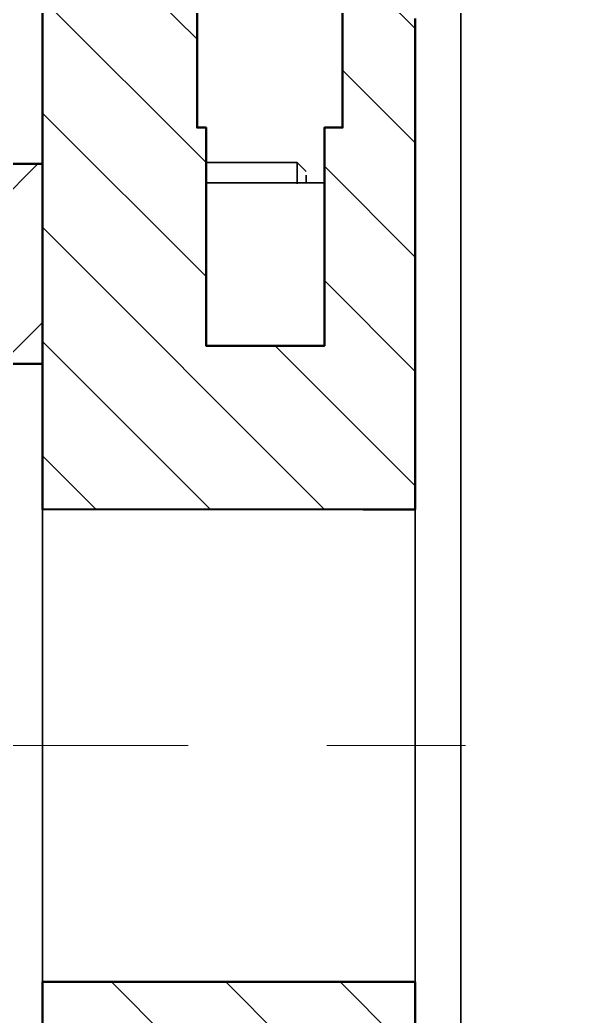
# Model space of a CAD drawing. Header units: millimetres. Extents: x 0 to 420, y 0 to 297.
# Drawn here: x 301.38 to 317, y 220.06 to 247.46 of the extents above; entities that cross this region are included whole.
import ezdxf

# ---------------------------------------------------------------- set-up
doc = ezdxf.new("R2010")
doc.units = ezdxf.units.MM
doc.header["$LTSCALE"] = 6
doc.linetypes.add('CENTER', pattern=[5.08, 3.175, -0.635, 0.635, -0.635])
for name, color, linetype, lineweight in [('CENTRO', 7, 'CENTER', 18), ('CORTE', 7, 'Continuous', 50), ('HACHURA', 8, 'Continuous', 13), ('VISIVEL', 7, 'Continuous', 35)]:
    doc.layers.add(name, color=color, linetype=linetype, lineweight=lineweight)

msp = doc.modelspace()

# ---------------------------------------------------------------- hatches: boundary and pattern name
at = {"layer": 'HACHURA'}
h = msp.add_hatch(dxfattribs=at)
h.set_pattern_fill('ANSI31', scale=0.7, angle=90)
h.paths.add_polyline_path([(313.492, 197.5005), (310.25, 197.5005), (310.25, 197.5565), (310.25, 200.849), (310.522, 200.851), (313.5, 200.851), (313.5, 197.77), (313.5, 197.513), (313.5, 197.5005)])
h.paths.add_polyline_path([(310.25, 210.5005), (310.205, 210.5005), (309.75, 210.5005), (309.75, 210.5115), (309.75, 210.5255), (309.75, 210.547), (309.75, 210.7445), (309.75, 216.5), (308.1235, 216.5), (306.5, 216.5), (306.5, 210.7555), (306.5, 210.544), (306.5, 210.5345), (306.5, 210.5245), (306.5, 210.5005), (306.251, 210.5005), (306.25, 204.526), (306.25, 204.5005), (306.236, 204.5005), (302, 204.5005), (302, 204.6875), (302, 220.9995), (302.7055, 221.0005), (303.7815, 221.0005), (312.25, 221.0005), (312.25, 207.6535), (312.25, 207.5005), (312.2605, 207.5005), (313.5, 207.5005), (313.5, 206.967), (313.5, 206.9615), (313.5, 204.151), (311.175, 204.149), (310.25, 204.149), (310.25, 210.422)])
h.paths.add_polyline_path([(310.258, 257.4995), (310.25, 257.4995), (310.25, 257.482), (310.25, 257.4435), (310.25, 254.149), (311.175, 254.149), (313.5, 254.149), (313.5, 257.2325), (313.5, 257.461), (313.5, 257.4655), (313.5, 257.4995)])
h.paths.add_polyline_path([(313.5, 247.4995), (313.5, 250.7605), (313.5, 250.851), (310.522, 250.851), (310.25, 250.851), (310.25, 250.8225), (310.25, 244.5005), (310.211, 244.4995), (310.1645, 244.4995), (309.75, 244.4995), (309.75, 244.4755), (309.75, 244.4665), (309.75, 244.456), (309.75, 244.2445), (309.75, 238.5), (308.1265, 238.5), (306.5, 238.5), (306.5, 244.2555), (306.5, 244.4535), (306.5, 244.4745), (306.5, 244.4885), (306.5, 244.4995), (306.271, 244.4995), (306.25, 244.4995), (306.25, 250.474), (306.25, 250.4995), (302.014, 250.4995), (302, 250.4995), (302, 250.3125), (302, 234.0005), (310.8205, 233.9995), (312.25, 233.9995), (312.25, 247.3465), (312.25, 247.4995), (312.2585, 247.4995)])
h = msp.add_hatch(dxfattribs=at)
h.set_pattern_fill('ANSI31')
h.paths.add_polyline_path([(270.8195, 160), (266.82, 160), (266.009, 160), (264.22, 160), (263.784, 160), (263.7245, 160), (263.6175, 160), (263.552, 160), (255.7185, 160), (255.6985, 160), (255.008, 160), (231, 160), (230.879, 160.015), (230.7575, 160.03), (230.655, 160.0675), (230.553, 160.1055), (230.4765, 160.153), (230.4, 160.2), (230.3465, 160.2465), (230.293, 160.293), (230.2465, 160.3465), (230.2, 160.4), (230.153, 160.4765), (230.1055, 160.553), (230.0675, 160.655), (230.03, 160.7575), (230.015, 160.879), (230, 161), (230, 162.5005), (230, 164), (230.015, 164.1215), (230.03, 164.2425), (230.0675, 164.345), (230.1055, 164.447), (230.153, 164.5235), (230.2, 164.6), (230.2465, 164.6535), (230.293, 164.707), (230.3465, 164.7535), (230.4, 164.8), (230.4765, 164.847), (230.553, 164.8945), (230.655, 164.9325), (230.7575, 164.97), (230.8785, 164.985), (231, 165), (234.185, 165), (234.34, 165), (234.6165, 165), (235.7735, 165), (235.7295, 165.051), (235.6, 165.2), (235.448, 165.4455), (235.3165, 165.6585), (235.195, 165.9875), (235.0895, 166.2725), (235.0415, 166.6625), (235, 167), (235, 199.688), (235, 206.9515), (235, 207.595), (235, 207.6125), (235, 208.056), (235, 208.1545), (235, 208.167), (235, 208.3535), (235, 208.465), (235, 208.4995), (231.0165, 208.5005), (231, 208.5005), (231, 208.5165), (231, 211.9995), (242.94, 212.0005), (243, 212.0005), (243, 212.3835), (243, 212.387), (243, 213.981), (243, 213.9935), (243, 215.4995), (248.796, 215.5005), (248.8325, 215.5005), (248.7555, 215.4295), (248.731, 215.407), (248.543, 215.235), (248.451, 215.1505), (247.644, 214.411), (247.615, 214.385), (246.8485, 213.5485), (246.1095, 212.7415), (246.083, 212.7125), (245.392, 211.8125), (244.726, 210.944), (244.702, 210.913), (244.0925, 209.956), (243.5045, 209.033), (243.4835, 209), (242.9595, 207.9935), (242.454, 207.023), (242.436, 206.988), (242.002, 205.94), (241.583, 204.9285), (241.568, 204.8925), (241.227, 203.8105), (240.8975, 202.7665), (240.886, 202.7295), (240.6405, 201.6215), (240.4035, 200.553), (240.395, 200.515), (240.247, 199.39), (240.104, 198.305), (240.099, 198.266), (240.0495, 197.1325), (240.0015, 196.039), (240, 196), (240.0495, 194.8665), (240.097, 193.773), (240.099, 193.734), (240.247, 192.609), (240.39, 191.524), (240.395, 191.485), (240.6405, 190.3775), (240.8775, 189.309), (240.886, 189.2705), (241.227, 188.1885), (241.556, 187.145), (241.568, 187.1075), (242.002, 186.059), (242.421, 185.048), (242.436, 185.012), (242.96, 184.0055), (243.4655, 183.0345), (243.4835, 183), (244.093, 182.043), (244.681, 181.12), (244.702, 181.087), (245.3925, 180.187), (246.059, 179.3185), (246.083, 179.2875), (246.8495, 178.451), (247.589, 177.644), (247.615, 177.615), (248.4515, 176.8485), (249.2585, 176.1095), (249.2875, 176.083), (250.1875, 175.392), (251.056, 174.726), (251.087, 174.702), (252.044, 174.0925), (252.967, 173.5045), (253, 173.4835), (254.0065, 172.9595), (254.977, 172.454), (255.012, 172.436), (256.06, 172.002), (257.0715, 171.583), (257.1075, 171.568), (258.1895, 171.227), (259.2335, 170.8975), (259.2705, 170.886), (260.3785, 170.6405), (261.447, 170.4035), (261.485, 170.395), (262.61, 170.247), (263.695, 170.104), (263.734, 170.099), (264.8675, 170.0495), (265.961, 170.0015), (266, 170), (267.1335, 170.0495), (268.227, 170.097), (268.266, 170.099), (269.391, 170.247), (270.476, 170.39), (270.515, 170.395), (271.6225, 170.6405), (272.691, 170.8775), (272.7295, 170.886), (273.8115, 171.227), (274.855, 171.556), (274.8925, 171.568), (275.941, 172.002), (276.952, 172.421), (276.988, 172.436), (277.9945, 172.96), (278.9655, 173.4655), (279, 173.4835), (279.957, 174.093), (280.88, 174.681), (280.913, 174.702), (281.813, 175.3925), (282.6815, 176.059), (282.7125, 176.083), (283.549, 176.8495), (284.356, 177.589), (284.385, 177.615), (285.1515, 178.4515), (285.8905, 179.2585), (285.917, 179.2875), (286.608, 180.1875), (287.274, 181.056), (287.298, 181.087), (287.9075, 182.044), (288.4955, 182.967), (288.5165, 183), (289.0405, 184.0065), (289.546, 184.977), (289.564, 185.012), (289.998, 186.06), (290.417, 187.0715), (290.432, 187.1075), (290.773, 188.1895), (291.1025, 189.2335), (291.114, 189.2705), (291.3595, 190.3785), (291.5965, 191.447), (291.605, 191.485), (291.753, 192.61), (291.896, 193.695), (291.901, 193.734), (291.9505, 194.8675), (291.9985, 195.961), (292, 196), (291.9505, 197.1335), (291.903, 198.227), (291.901, 198.266), (291.753, 199.391), (291.61, 200.476), (291.605, 200.515), (291.3595, 201.6225), (291.1225, 202.691), (291.114, 202.7295), (290.773, 203.8115), (290.444, 204.855), (290.432, 204.8925), (289.998, 205.941), (289.579, 206.952), (289.564, 206.988), (289.04, 207.9945), (288.5345, 208.9655), (288.5165, 209), (287.907, 209.957), (287.319, 210.88), (287.298, 210.913), (286.6075, 211.813), (285.941, 212.6815), (285.917, 212.7125), (285.1505, 213.549), (284.411, 214.356), (284.385, 214.385), (283.5485, 215.1515), (283.4745, 215.219), (283.455, 215.2365), (283.269, 215.407), (283.2395, 215.4345), (283.169, 215.4985), (288.714, 215.5005), (289, 215.5005), (289, 213.9935), (289, 213.981), (289, 212.007), (289, 212.0005), (297.061, 212.0005), (297.1, 212.0005), (297.1, 212.035), (297.1, 216.9995), (297.483, 217.0005), (302, 217.0005), (302, 211.5385), (302, 211.5005), (301.9605, 211.5005), (297, 211.5005), (297, 211.3765), (297, 211.1395), (297, 211.1255), (297, 210.7375), (297, 210.7305), (297, 210.289), (297, 210.1955), (297, 210.1455), (297, 209.4755), (297, 208.543), (297, 208.4925), (297, 207.3465), (297, 205.813), (297, 203.8325), (297, 203.6495), (297, 195.312), (297, 167), (296.952, 166.61), (296.9105, 166.2725), (296.7885, 165.9435), (296.6835, 165.6585), (296.5315, 165.4125), (296.4, 165.2), (296.2505, 165.028), (296.2265, 165), (298.5945, 165), (301, 165), (301.121, 164.985), (301.2425, 164.97), (301.345, 164.9325), (301.447, 164.8945), (301.5235, 164.847), (301.6, 164.8), (301.6535, 164.7535), (301.707, 164.707), (301.7535, 164.6535), (301.8, 164.6), (301.847, 164.5235), (301.8945, 164.447), (301.9325, 164.345), (301.97, 164.2425), (301.985, 164.121), (302, 164), (302, 162.4995), (302, 161), (301.985, 160.8785), (301.97, 160.7575), (301.9325, 160.655), (301.8945, 160.553), (301.847, 160.4765), (301.8, 160.4), (301.7535, 160.3465), (301.707, 160.293), (301.6535, 160.2465), (301.6, 160.2), (301.5235, 160.153), (301.447, 160.1055), (301.345, 160.0675), (301.2425, 160.03), (301.1215, 160.015), (301, 160), (271.6085, 160)])
h.paths.add_polyline_path([(289, 242.9995), (289.039, 242.9995), (297.1, 242.9995), (297.1, 242.965), (297.1, 238.0005), (300.3905, 237.9995), (302, 237.9995), (302, 243.4615), (302, 243.4995), (301.905, 243.4995), (296, 243.4995), (296, 246.0565), (296, 246.4995), (231.255, 246.4995), (231, 246.4995), (231, 246.4835), (231, 243.0005), (241.5565, 242.9995), (243, 242.9995), (243, 242.993), (243, 241.019), (243, 241.006), (243, 239.591), (243, 239.4995), (243.286, 239.4995), (289, 239.4995), (289, 242.9785)])

# ---------------------------------------------------------------- linework, layer by layer
at = {"layer": 'CENTRO'}
msp.add_line((226, 227.5), (317, 227.5), dxfattribs=at)
at = {"layer": 'CORTE'}
for points in [[(310.25, 250.8225), (310.25, 244.5005), (310.211, 244.4995), (310.1645, 244.4995), (309.75, 244.4995), (309.75, 244.4755), (309.75, 244.4665), (309.75, 244.456), (309.75, 244.2445), (309.75, 238.5), (308.1265, 238.5), (306.5, 238.5), (306.5, 244.2555), (306.5, 244.4535), (306.5, 244.4745), (306.5, 244.4885), (306.5, 244.4995), (306.271, 244.4995), (306.25, 244.4995), (306.25, 250.474)], [(302, 250.3125), (302, 234.0005), (310.8205, 233.9995), (312.25, 233.9995), (312.25, 247.3465), (312.25, 247.4995)], [(243.286, 239.4995), (289, 239.4995), (289, 242.9785), (289, 242.9995), (289.039, 242.9995), (297.1, 242.9995), (297.1, 242.965), (297.1, 238.0005), (300.3905, 237.9995), (302, 237.9995), (302, 243.4615), (302, 243.4995), (301.905, 243.4995), (296, 243.4995), (296, 246.0565), (296, 246.4995), (231.255, 246.4995)], [(302, 204.6875), (302, 220.9995), (302.7055, 221.0005), (303.7815, 221.0005), (312.25, 221.0005), (312.25, 207.6535)]]:
    msp.add_lwpolyline(points, dxfattribs=at)
at = {"layer": 'VISIVEL'}
for p, q in [((310.25, 246.785), (310.25, 248.715)), ((313.5, 246.785), (313.5, 248.715)), ((302, 247.42), (302, 248.345)), ((306.25, 247.42), (306.25, 248.345)), ((312.25, 247.425), (312.25, 247.5)), ((302, 246.34), (302, 247.42)), ((306.25, 246.34), (306.25, 247.42)), ((312.25, 247.195), (312.25, 247.425)), ((312.25, 247.195), (312.25, 246.82)), ((313.5, 247.425), (313.5, 247.325)), ((313.5, 247.195), (313.5, 247.39)), ((313.5, 247.195), (313.5, 247.325)), ((313.5, 246.87), (313.5, 247.195)), ((313.5, 247.195), (313.5, 247.03)), ((313.5, 246.82), (313.5, 247.03)), ((310.25, 244.705), (310.25, 246.785)), ((312.25, 246.82), (312.25, 246.295)), ((313.5, 246.82), (313.5, 246.495)), ((313.5, 246.365), (313.5, 246.82)), ((313.5, 246.82), (313.5, 246.585)), ((313.5, 244.705), (313.5, 246.785)), ((313.5, 246.295), (313.5, 246.585)), ((302, 245.12), (302, 246.34)), ((306.25, 245.12), (306.25, 246.34)), ((312.25, 246.295), (312.25, 245.625)), ((313.5, 246.295), (313.5, 245.85)), ((313.5, 245.72), (313.5, 246.295)), ((313.5, 246.295), (313.5, 245.995)), ((313.5, 245.625), (313.5, 245.995)), ((312.25, 245.625), (312.25, 244.82)), ((313.5, 245.625), (313.5, 245.735)), ((313.5, 245.625), (313.5, 245.72)), ((313.5, 244.935), (313.5, 245.625)), ((313.5, 245.625), (313.5, 245.27)), ((313.5, 244.82), (313.5, 245.27)), ((302, 243.765), (302, 245.12)), ((306.25, 244.485), (306.25, 245.12)), ((310.25, 244.525), (310.25, 244.705)), ((312.25, 244.82), (312.25, 243.885)), ((313.5, 244.82), (313.5, 244.95)), ((313.5, 244.82), (313.5, 244.935)), ((313.5, 244.015), (313.5, 244.82)), ((313.5, 244.82), (313.5, 244.405)), ((313.5, 242.5), (313.5, 244.705)), ((306.25, 244.5), (306.5, 244.5)), ((306.5, 244.435), (306.5, 244.265)), ((306.5, 244.25), (306.5, 244.435)), ((306.5, 244.265), (306.5, 244.435)), ((310.25, 244.5), (309.75, 244.5)), ((306.5, 244.24), (306.5, 243.955)), ((306.5, 243.92), (306.5, 244.24)), ((306.5, 243.92), (306.5, 244.24)), ((309.75, 244.35), (309.75, 244.425)), ((309.75, 244.245), (309.75, 244.405)), ((309.75, 243.93), (309.75, 244.275)), ((309.75, 243.925), (309.75, 244.19)), ((309.75, 243.93), (309.75, 244.19)), ((313.5, 243.885), (313.5, 244.405)), ((306.5, 243.475), (306.5, 243.92)), ((306.5, 243.92), (306.5, 243.525)), ((306.5, 243.92), (306.5, 243.5)), ((309.75, 243.92), (309.75, 243.49)), ((312.25, 243.885), (312.25, 242.82)), ((313.5, 243.885), (313.5, 244.015)), ((313.5, 242.97), (313.5, 243.885)), ((313.5, 243.885), (313.5, 243.41)), ((302, 243.48), (302, 243.765)), ((302, 243.485), (302, 243.765)), ((309.75, 243.485), (309.75, 243.845)), ((309.75, 243.845), (309.75, 243.485)), ((302, 243.5), (296, 243.5)), ((309, 243.54), (306.495, 243.54)), ((306.5, 242.985), (306.5, 243.475)), ((309.25, 243.29), (309, 243.54)), ((309, 243.43), (309, 243.51)), ((309, 243.51), (309, 243.43)), ((309, 243.295), (309, 243.43)), ((309.75, 242.985), (309.75, 243.38)), ((313.5, 242.82), (313.5, 243.41)), ((306.5, 242.985), (306.5, 243.13)), ((309, 243.11), (309, 243.295)), ((309, 242.955), (309, 243.11)), ((309.25, 243.07), (309.25, 243.19)), ((309.25, 243.19), (309.25, 243.07)), ((309.25, 242.99), (309.25, 243.07)), ((309.25, 243.07), (309.25, 242.99)), ((308.485, 242.985), (306.5, 242.985)), ((306.5, 238.5), (306.5, 242.985)), ((306.605, 242.985), (306.5, 242.985)), ((306.605, 242.985), (309.75, 242.985)), ((309.75, 242.985), (308.485, 242.985)), ((309.75, 242.985), (309.75, 238.5)), ((312.25, 241.64), (312.25, 242.82)), ((313.5, 242.82), (313.5, 242.985)), ((313.5, 242.82), (313.5, 242.97)), ((313.5, 241.805), (313.5, 242.82)), ((313.5, 242.82), (313.5, 242.295)), ((313.5, 240.18), (313.5, 242.5)), ((313.5, 241.64), (313.5, 242.295)), ((313.5, 241.805), (313.5, 241.64)), ((312.25, 240.355), (312.25, 241.64)), ((313.5, 241.64), (313.5, 241.465)), ((313.5, 241.64), (313.5, 241.07)), ((313.5, 241.465), (313.5, 240.355)), ((313.5, 240.355), (313.5, 241.07)), ((312.25, 238.97), (312.25, 240.355)), ((313.5, 240.355), (313.5, 239.165)), ((313.5, 240.355), (313.5, 239.74)), ((313.5, 237.76), (313.5, 240.18)), ((313.5, 238.97), (313.5, 239.74)), ((312.25, 237.5), (312.25, 238.97)), ((313.5, 239.165), (313.5, 238.97)), ((313.5, 238.97), (313.5, 237.705)), ((313.5, 238.97), (313.5, 238.32)), ((309.75, 238.5), (306.5, 238.5)), ((313.5, 237.5), (313.5, 238.32)), ((297.1, 238), (302, 238)), ((302, 237.96), (302, 237.84)), ((302, 237.84), (302, 237.95)), ((302, 237.84), (302, 237.64)), ((302, 237.645), (302, 237.82)), ((302, 237.72), (302, 237.365)), ((302, 237.64), (302, 237.365)), ((302, 237.365), (302, 237.615)), ((313.5, 235.265), (313.5, 237.76)), ((313.5, 237.705), (313.5, 237.5)), ((302, 237.365), (302, 237.015)), ((302, 237.015), (302, 237.335)), ((312.25, 235.95), (312.25, 237.5)), ((313.5, 237.5), (313.5, 236.165)), ((313.5, 237.5), (313.5, 236.81)), ((302, 237.015), (302, 236.595)), ((302, 236.595), (302, 236.98)), ((313.5, 235.95), (313.5, 236.81)), ((302, 236.595), (302, 236.1)), ((302, 236.1), (302, 236.55)), ((302, 236.1), (302, 235.545)), ((302, 235.545), (302, 236.05)), ((312.25, 234.34), (312.25, 235.95)), ((313.5, 235.95), (313.5, 236.165)), ((313.5, 235.235), (313.5, 235.95)), ((313.5, 235.73), (313.5, 235.95)), ((313.5, 235.79), (313.5, 234.34)), ((313.5, 234.34), (313.5, 235.73)), ((302, 235.545), (302, 234.925)), ((302, 234.925), (302, 235.485)), ((313.5, 232.71), (313.5, 235.265)), ((313.5, 234.34), (313.5, 235.235)), ((302, 234.925), (302, 234.25)), ((302, 234.25), (302, 234.865)), ((312.25, 232.675), (312.25, 234.34)), ((313.5, 234.34), (313.5, 234.11)), ((313.5, 234.34), (313.5, 233.6)), ((302, 234.25), (302, 233.525)), ((302, 233.525), (302, 234.185)), ((313.5, 234.11), (313.5, 232.675)), ((302, 234), (312.25, 234)), ((302, 233.78), (302, 233.9)), ((302, 233.9), (302, 233.79)), ((302, 233.61), (302, 233.78)), ((302, 233.78), (302, 233.62)), ((312.25, 233.78), (312.25, 233.88)), ((312.25, 233.88), (312.25, 233.795)), ((312.25, 233.61), (312.25, 233.75)), ((302, 233.39), (302, 233.61)), ((302, 233.61), (302, 233.405)), ((302, 233.525), (302, 232.75)), ((312.25, 233.395), (312.25, 233.61)), ((312.25, 233.395), (312.25, 233.57)), ((313.5, 232.675), (313.5, 233.6)), ((302, 232.75), (302, 233.45)), ((302, 233.13), (302, 233.39)), ((302, 233.39), (302, 233.15)), ((312.25, 233.135), (312.25, 233.345)), ((312.25, 233.345), (312.25, 233.145)), ((302, 233.17), (302, 232.825)), ((302, 232.825), (302, 233.13)), ((302, 232.845), (302, 233.125)), ((312.25, 232.825), (312.25, 233.17)), ((312.25, 232.825), (312.25, 233.08)), ((312.25, 233.08), (312.25, 232.85)), ((302, 232.48), (302, 232.825)), ((302, 232.505), (302, 232.82)), ((302, 232.75), (302, 231.935)), ((302, 231.94), (302, 232.675)), ((312.25, 232.48), (312.25, 232.865)), ((312.25, 232.48), (312.25, 232.765)), ((312.25, 232.675), (312.25, 230.975)), ((313.5, 230.115), (313.5, 232.71)), ((313.5, 232.675), (313.5, 231.21)), ((313.5, 232.675), (313.5, 231.92)), ((302, 232.095), (302, 232.48)), ((302, 232.125), (302, 232.475)), ((312.25, 232.1), (312.25, 232.415)), ((302, 231.68), (302, 232.095)), ((302, 232.095), (302, 231.71)), ((302, 231.935), (302, 231.09)), ((302, 231.935), (302, 231.86)), ((302, 231.095), (302, 231.86)), ((312.25, 231.72), (312.25, 232.095)), ((312.25, 231.685), (312.25, 232.025)), ((313.5, 230.975), (313.5, 231.92)), ((302, 231.23), (302, 231.71)), ((302, 231.68), (302, 231.23)), ((302, 231.68), (302, 231.26)), ((312.25, 231.235), (312.25, 231.605)), ((312.25, 231.605), (312.25, 231.25)), ((302, 230.75), (302, 231.23)), ((302, 231.23), (302, 230.785)), ((302, 230.22), (302, 231.09)), ((302, 231.09), (302, 231.01)), ((302, 230.22), (302, 231.01)), ((312.25, 230.755), (312.25, 231.15)), ((312.25, 231.15), (312.25, 230.765)), ((313.5, 230.975), (313.5, 231.21)), ((302, 230.245), (302, 230.75)), ((302, 230.75), (302, 230.285)), ((312.25, 230.975), (312.25, 229.245)), ((312.25, 230.245), (312.25, 230.75)), ((313.5, 229.485), (313.5, 230.975)), ((313.5, 230.975), (313.5, 230.205)), ((312.25, 230.255), (312.25, 230.665)), ((312.25, 230.485), (312.25, 230.4)), ((302, 229.725), (302, 230.245)), ((302, 230.245), (302, 229.76)), ((302, 229.325), (302, 230.22)), ((302, 230.22), (302, 230.135)), ((312.25, 230.245), (312.25, 230.415)), ((312.25, 230.245), (312.25, 230.4)), ((312.25, 230.255), (312.25, 230.4)), ((312.25, 230.16), (312.25, 230.245)), ((313.5, 229.245), (313.5, 230.205)), ((302, 229.325), (302, 230.135)), ((312.25, 229.73), (312.25, 230.16)), ((313.5, 227.5), (313.5, 230.115)), ((302, 229.725), (302, 229.195)), ((302, 229.18), (302, 229.725)), ((302, 229.725), (302, 229.22)), ((312.25, 229.19), (312.25, 229.635)), ((313.5, 229.245), (313.5, 229.485)), ((302, 228.415), (302, 229.325)), ((302, 229.325), (302, 229.24)), ((302, 228.415), (302, 229.24)), ((302, 229.18), (302, 228.63)), ((302, 229.18), (302, 228.67)), ((312.25, 227.5), (312.25, 229.245)), ((312.25, 229.09), (312.25, 229.18)), ((312.25, 228.635), (312.25, 229.09)), ((313.5, 227.745), (313.5, 229.245)), ((313.5, 229.245), (313.5, 228.47)), ((313.5, 228.96), (313.5, 229.095)), ((313.5, 228.96), (313.5, 229.085)), ((313.5, 228.985), (313.5, 229.065)), ((313.5, 228.94), (313.5, 229.065)), ((313.5, 228.81), (313.5, 228.93)), ((313.5, 228.665), (313.5, 228.93)), ((313.5, 228.915), (313.5, 228.715)), ((313.5, 228.68), (313.5, 228.88)), ((302, 228.63), (302, 228.11)), ((302, 228.63), (302, 228.065)), ((312.25, 228.535), (312.25, 228.63)), ((313.5, 228.81), (313.5, 228.665)), ((313.5, 228.38), (313.5, 228.665)), ((313.5, 228.65), (313.5, 228.385)), ((313.5, 228.345), (313.5, 228.605)), ((302, 227.5), (302, 228.415)), ((302, 228.415), (302, 228.33)), ((302, 227.5), (302, 228.33)), ((312.25, 228.075), (312.25, 228.535)), ((312.25, 228.075), (312.25, 228.465)), ((313.5, 227.5), (313.5, 228.47)), ((313.5, 228.455), (313.5, 228.325)), ((313.5, 227.925), (313.5, 228.325)), ((313.5, 228), (313.5, 228.305)), ((302, 227.5), (302, 228.065)), ((302, 228.065), (302, 227.54)), ((313.5, 227.95), (313.5, 228.255)), ((312.25, 227.505), (312.25, 227.97)), ((312.25, 227.5), (312.25, 227.97)), ((313.5, 227.58), (313.5, 227.925)), ((313.5, 227.66), (313.5, 227.925)), ((313.5, 227.925), (313.5, 227.85)), ((313.5, 227.58), (313.5, 227.905)), ((313.5, 227.525), (313.5, 227.85)), ((313.5, 227.5), (313.5, 227.745)), ((302, 226.935), (302, 227.5)), ((302, 227.5), (302, 226.585)), ((302, 227.5), (302, 227.415)), ((302, 226.975), (302, 227.495)), ((312.25, 225.755), (312.25, 227.5)), ((313.5, 227.5), (313.5, 227.62)), ((313.5, 227.5), (313.5, 227.58)), ((313.5, 227.5), (313.5, 227.58)), ((313.5, 224.885), (313.5, 227.5)), ((313.5, 227.5), (313.5, 227.26)), ((313.5, 227.42), (313.5, 227.5)), ((313.5, 227.5), (313.5, 226.725)), ((313.5, 227.5), (313.5, 227.42)), ((313.5, 227.15), (313.5, 227.475)), ((313.5, 227.34), (313.5, 227.46)), ((302, 226.585), (302, 227.415)), ((312.25, 226.94), (312.25, 227.405)), ((313.5, 227.28), (313.5, 227.42)), ((313.5, 227.095), (313.5, 227.42)), ((313.5, 227.145), (313.5, 227.34)), ((313.5, 227.075), (313.5, 227.28)), ((313.5, 225.755), (313.5, 227.26)), ((302, 226.935), (302, 226.37)), ((302, 226.935), (302, 226.415)), ((312.25, 226.37), (312.25, 226.935)), ((313.5, 227.075), (313.5, 227.15)), ((313.5, 226.975), (313.5, 227.075)), ((313.5, 226.675), (313.5, 227.075)), ((313.5, 226.745), (313.5, 227.05)), ((313.5, 226.695), (313.5, 227)), ((313.5, 226.895), (313.5, 226.975)), ((313.5, 226.675), (313.5, 226.895)), ((312.25, 226.38), (312.25, 226.84)), ((313.5, 225.755), (313.5, 226.725)), ((313.5, 226.335), (313.5, 226.675)), ((313.5, 226.365), (313.5, 226.675)), ((313.5, 226.655), (313.5, 226.395)), ((302, 226.585), (302, 225.675)), ((302, 226.585), (302, 226.5)), ((302, 225.68), (302, 226.5)), ((302, 225.82), (302, 226.37)), ((302, 226.37), (302, 225.86)), ((313.5, 226.35), (313.5, 226.615)), ((313.5, 226.07), (313.5, 226.37)), ((312.25, 225.825), (312.25, 226.28)), ((313.5, 226.12), (313.5, 226.32)), ((313.5, 226.085), (313.5, 226.285)), ((302, 225.275), (302, 225.82)), ((302, 225.82), (302, 225.315)), ((313.5, 225.935), (313.5, 226.06)), ((313.5, 225.905), (313.5, 226.05)), ((313.5, 226.04), (313.5, 225.915)), ((313.5, 226.03), (313.5, 225.945)), ((302, 225.675), (302, 224.78)), ((302, 225.675), (302, 225.595)), ((302, 224.785), (302, 225.595)), ((312.25, 224.025), (312.25, 225.755)), ((312.25, 225.285), (312.25, 225.73)), ((313.5, 225.755), (313.5, 225.52)), ((313.5, 225.755), (313.5, 224.99)), ((302, 225.275), (302, 224.755)), ((302, 225.275), (302, 224.79)), ((312.25, 224.755), (312.25, 225.275)), ((312.25, 225.19), (312.25, 225.275)), ((313.5, 224.025), (313.5, 225.52)), ((312.25, 224.76), (312.25, 225.19)), ((312.25, 224.755), (312.25, 225.19)), ((313.5, 224.025), (313.5, 224.99)), ((302, 224.78), (302, 223.91)), ((302, 224.78), (302, 224.705)), ((302, 224.755), (302, 224.285)), ((302, 224.25), (302, 224.755)), ((302, 223.91), (302, 224.705)), ((312.25, 224.25), (312.25, 224.72)), ((313.5, 224.885), (313.5, 222.29)), ((312.25, 224.255), (312.25, 224.67)), ((302, 223.77), (302, 224.25)), ((302, 223.805), (302, 224.245)), ((312.25, 224.25), (312.25, 223.775)), ((312.25, 223.775), (312.25, 224.17)), ((302, 223.91), (302, 223.065)), ((302, 223.91), (302, 223.83)), ((312.25, 222.325), (312.25, 224.025)), ((313.5, 224.025), (313.5, 222.56)), ((313.5, 224.025), (313.5, 223.27)), ((302, 223.065), (302, 223.83)), ((302, 223.32), (302, 223.77)), ((302, 223.355), (302, 223.77)), ((312.25, 223.32), (312.25, 223.77)), ((312.25, 223.325), (312.25, 223.695)), ((302, 223.32), (302, 222.905)), ((302, 222.935), (302, 223.32)), ((302, 223.065), (302, 222.25)), ((312.25, 222.91), (312.25, 223.295)), ((312.25, 222.91), (312.25, 223.25)), ((313.5, 222.325), (313.5, 223.27)), ((302, 222.25), (302, 222.99)), ((302, 222.52), (302, 222.905)), ((302, 222.905), (302, 222.55)), ((312.25, 222.905), (312.25, 222.52)), ((312.25, 222.525), (312.25, 222.84)), ((302, 222.2), (302, 222.52)), ((302, 222.175), (302, 222.52)), ((313.5, 222.56), (313.5, 222.325)), ((302, 222.25), (302, 221.475)), ((312.25, 222.18), (312.25, 222.465)), ((312.25, 222.175), (312.25, 222.465)), ((312.25, 220.66), (312.25, 222.325)), ((313.5, 220.89), (313.5, 222.325)), ((313.5, 222.325), (313.5, 221.585)), ((313.5, 219.735), (313.5, 222.29)), ((302, 221.48), (302, 222.18)), ((302, 221.87), (302, 222.175)), ((302, 221.895), (302, 222.175)), ((312.25, 221.875), (312.25, 222.125)), ((312.25, 222.125), (312.25, 221.905)), ((302, 221.87), (302, 221.63)), ((302, 221.61), (302, 221.87)), ((312.25, 221.61), (312.25, 221.87)), ((312.25, 221.61), (312.25, 221.825)), ((302, 221.39), (302, 221.61)), ((302, 221.61), (302, 221.41)), ((302, 220.75), (302, 221.475)), ((312.25, 221.39), (312.25, 221.61)), ((312.25, 221.395), (312.25, 221.575)), ((312.25, 221.575), (312.25, 221.45)), ((313.5, 220.66), (313.5, 221.585)), ((302, 220.75), (302, 221.41)), ((302, 221.22), (302, 221.39)), ((302, 221.39), (302, 221.235)), ((302, 221.05), (302, 221.22)), ((302, 221.22), (302, 221.11)), ((302, 221.1), (302, 221.22)), ((312.25, 221.22), (312.25, 221.38)), ((312.25, 221.225), (312.25, 221.365)), ((312.25, 221.22), (312.25, 221.05)), ((312.25, 221.1), (312.25, 221.2)), ((302, 220.975), (302, 221.1)), ((302, 221), (312.25, 221)), ((312.25, 221.1), (312.25, 220.975)), ((313.5, 220.66), (313.5, 220.89)), ((302, 220.75), (302, 220.075)), ((302, 220.075), (302, 220.69)), ((312.25, 219.05), (312.25, 220.66)), ((313.5, 219.27), (313.5, 220.66)), ((313.5, 220.66), (313.5, 219.945)), ((302, 220.075), (302, 219.455))]:
    msp.add_line(p, q, dxfattribs=at)

doc.saveas('drawing.dxf')
